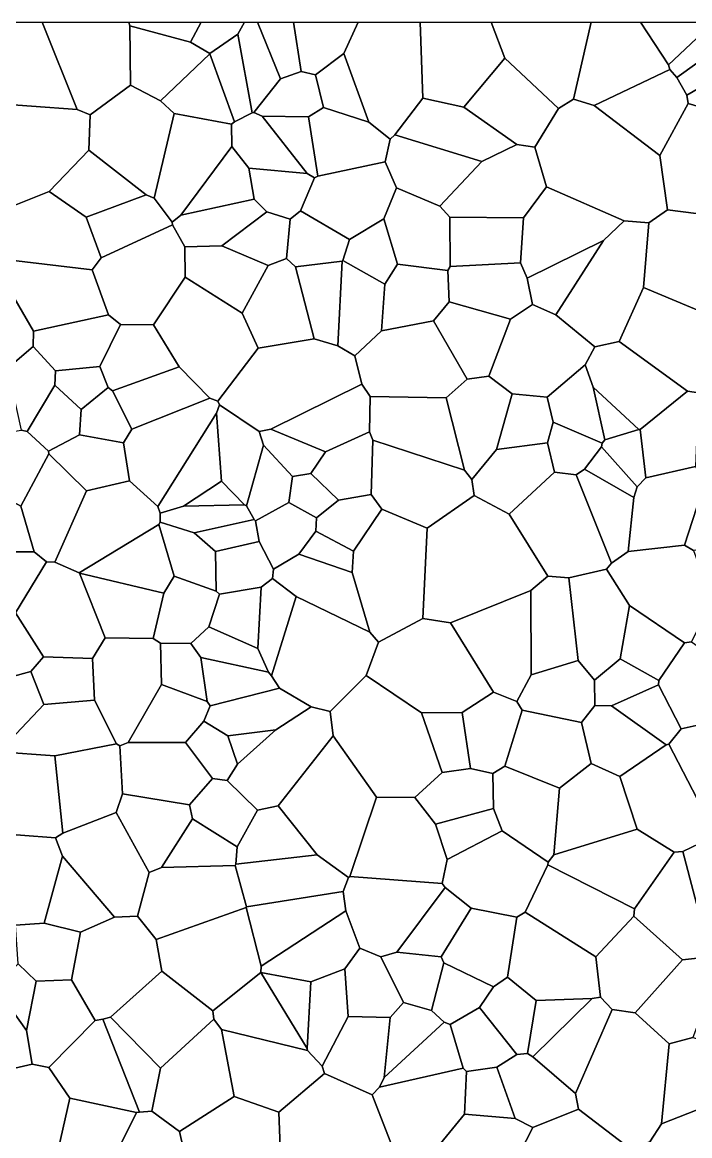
# Model space of a CAD drawing. Header units: metres. Extents: x 0 to 500, y 0 to 500.
# Drawn here: x 212.9 to 348.5, y 273.9 to 500 of the extents above; entities that cross this region are included whole.
import ezdxf

# ---------------------------------------------------------------- set-up
doc = ezdxf.new("R2010")
doc.units = ezdxf.units.M
doc.layers.add('Ferrite', color=7, linetype='Continuous')
doc.layers.add('Martensite', color=8, linetype='Continuous')

msp = doc.modelspace()

# ---------------------------------------------------------------- linework, layer by layer
at = {"layer": 'Ferrite'}
for points in [[(256.73, 497.61), (251.04, 493.68), (247.13, 495.99), (249.29, 500), (258.09, 500), (256.73, 497.61)], [(269.57, 490.01), (265.38, 488.52), (260.73, 500), (268.03, 500), (269.57, 490.01)], [(345.94, 488.78), (344.48, 490.4), (344.2, 491.34), (352.22, 498.85), (354.54, 494.95), (345.94, 488.78)], [(302.65, 482.76), (310.97, 492.71), (321.89, 482.52), (317.05, 474.62), (313.39, 475.17), (302.65, 482.76)], [(348.2, 483.5), (342.44, 472.91), (329.14, 483.1), (344.48, 490.4), (345.94, 488.78), (347.94, 485.17), (348.2, 483.5)], [(288.6, 477.13), (294.28, 484.6), (302.65, 482.76), (313.39, 475.17), (306.27, 471.69), (288.6, 477.13)], [(362.53, 467.43), (356.23, 460.36), (344.02, 461.89), (342.44, 472.91), (348.2, 483.5), (361.94, 479.46), (362.53, 467.43)], [(239.73, 464.26), (243.77, 481.47), (255.46, 479.29), (255.52, 474.75), (245.12, 460.85), (243.4, 459.43), (239.73, 464.26)], [(314.12, 451.17), (314.76, 460.3), (319.42, 466.55), (335.2, 459.69), (331.03, 455.68), (315.53, 448.04), (314.12, 451.17)], [(239.73, 464.26), (243.4, 459.43), (243.43, 458.84), (228.98, 452.17), (225.93, 460.42), (238.13, 464.96), (239.73, 464.26)], [(262.91, 450.61), (253.46, 454.57), (262.58, 461.49), (267.35, 460), (266.58, 452), (262.91, 450.61)], [(339.17, 446.16), (340.19, 459.27), (344.02, 461.89), (356.23, 460.36), (362.02, 450.88), (360.39, 440.12), (358.22, 438.12), (339.17, 446.16)], [(210.58, 451.66), (227.14, 449.73), (230.46, 440.58), (215.19, 437.26), (209.01, 448.04), (210.58, 451.66)], [(285.91, 437.33), (286.59, 446.78), (289.15, 450.89), (299.4, 449.61), (299.64, 443.2), (296.47, 439.37), (285.91, 437.33)], [(312.09, 439.71), (299.64, 443.2), (299.4, 449.61), (299.89, 450.39), (314.12, 451.17), (315.53, 448.04), (316.59, 442.66), (312.09, 439.71)], [(307.74, 428.13), (312.09, 439.71), (316.59, 442.66), (321.31, 440.57), (329.28, 434.05), (327.29, 430.46), (319.59, 423.83), (312.48, 424.52), (307.74, 428.13)], [(219.67, 429.21), (219.56, 426.29), (213.91, 416.88), (212.76, 417.15), (210.01, 429.75), (215.16, 434.12), (219.67, 429.21)], [(235.16, 417.37), (231.23, 425.17), (244.78, 430.01), (251, 423.65), (235.16, 417.37)], [(328.92, 425.91), (338.21, 417.26), (331.29, 415.18), (328.92, 425.91)], [(283.48, 416.83), (283.58, 423.97), (299.02, 423.75), (302.76, 409.03), (284.12, 415.16), (283.48, 416.83)], [(253.43, 406.82), (245.65, 401.74), (240.92, 400.33), (240.47, 401.64), (252.4, 420.61), (253.43, 406.82)], [(267.85, 407.75), (267.05, 402.46), (260.3, 398.77), (260.01, 399.03), (258.51, 401.79), (261.93, 414.11), (267.85, 407.75)], [(337.85, 405.62), (337.15, 403.51), (327.13, 409.27), (330.6, 413.75), (337.85, 405.62)], [(234.73, 406.86), (240.47, 401.64), (240.92, 400.33), (240.92, 398.5), (240.7, 398), (224.51, 388.19), (219.53, 390.36), (225.95, 404.82), (234.73, 406.86)], [(349.28, 392.75), (347.44, 393.8), (351.59, 406.51), (366.37, 405.1), (365.78, 399.92), (351.82, 393.05), (349.28, 392.75)], [(285.95, 401.14), (295.2, 397.24), (294.3, 378.93), (285.32, 374.09), (283.57, 376.12), (279.97, 388.25), (280.2, 392.58), (285.95, 401.14)], [(224.56, 388.1), (224.51, 388.19), (240.7, 398), (243.81, 387.48), (241.69, 384.06), (224.56, 388.1)], [(353.04, 382.66), (348.86, 374.15), (347.44, 373.99), (336.26, 381.53), (331.61, 388.96), (332.64, 390.15), (336.01, 392.51), (347.44, 393.8), (349.28, 392.75), (353.04, 382.66)], [(263.99, 388.9), (269.11, 392), (279.97, 388.25), (283.57, 376.12), (268.56, 383.41), (263.73, 387.03), (263.99, 388.9)], [(263.73, 387.03), (268.56, 383.41), (263.59, 367.25), (262.97, 368.01), (260.81, 372.79), (261.49, 385.25), (263.73, 387.03)], [(247.14, 373.84), (249.23, 370.97), (250.51, 362.08), (241.2, 365.53), (240.99, 373.88), (247.14, 373.84)], [(314.5, 360.31), (313.42, 362.08), (316.34, 367.49), (325.86, 370.37), (329.17, 366.38), (329.28, 361.25), (326.52, 357.77), (314.5, 360.31)], [(344.27, 353.39), (343.72, 353.24), (332.63, 361.18), (342.18, 365.42), (346.79, 356.51), (344.27, 353.39)], [(310.97, 348.95), (314.5, 360.31), (326.52, 357.77), (328.53, 349.48), (322.07, 344.44), (310.97, 348.95)], [(254.71, 355.11), (264.42, 356.33), (256.67, 349.35), (254.71, 355.11)], [(284.91, 342.59), (279.45, 326.53), (279.21, 326.33), (272.83, 330.92), (264.92, 340.86), (276.08, 355.05), (284.91, 342.59)], [(204.35, 336.24), (204.17, 336.4), (205.26, 350.23), (206.52, 351.42), (208.15, 351.83), (219.56, 350.99), (221.15, 335.33), (219.65, 334.39), (205.42, 335.43), (204.35, 336.24)], [(260.7, 339.96), (256.59, 332.52), (247.52, 338.21), (246.89, 341.08), (251.55, 346.41), (254.57, 345.98), (260.7, 339.96)], [(298.82, 324.25), (298.26, 325.08), (299.28, 329.99), (310.45, 335.81), (319.77, 329.42), (319.73, 328.9), (315.07, 319.26), (313.42, 318.27), (304.12, 320.05), (298.82, 324.25)], [(231.66, 318.27), (224.75, 315.21), (217.35, 317.03), (221.09, 330.62), (231.66, 318.27)], [(319.73, 328.9), (337.3, 319.96), (337.16, 318.45), (329.47, 310.18), (315.07, 319.26), (319.73, 328.9)], [(289.04, 311.17), (285.79, 310.2), (281.5, 311.93), (278.67, 319.51), (278.15, 323.44), (279.21, 326.33), (279.45, 326.53), (298.26, 325.08), (298.82, 324.25), (289.04, 311.17)], [(261.36, 307.02), (251.65, 299.25), (241.31, 307.3), (240.15, 313.72), (258.39, 320.2), (261.43, 308.27), (261.36, 307.02)], [(313.42, 318.27), (311.52, 306.04), (308.63, 304.12), (298.55, 308.98), (298, 310.21), (304.12, 320.05), (313.42, 318.27)], [(213.79, 295.22), (207.41, 304.11), (212.09, 308.74), (215.75, 305.22), (213.79, 295.22)], [(273.85, 288.02), (270.88, 291.19), (270.8, 291.56), (271.54, 305.14), (278.46, 307.79), (279.16, 298.07), (273.85, 288.02)], [(317.34, 301.31), (328.7, 301.75), (316.67, 289.86), (315.57, 290.57), (317.34, 301.31)], [(325.94, 279.27), (325.29, 282.45), (332.75, 299.51), (337.43, 298.85), (344.35, 292.52), (342.78, 276.29), (340.41, 272.62), (336.27, 271.32), (325.94, 279.27)], [(227.72, 297.27), (229.26, 297.52), (236.73, 278.65), (236.1, 278.55), (222.59, 281.52), (218.32, 287.71), (227.72, 297.27)], [(265.03, 278.63), (256, 281.8), (253.42, 295.46), (270.88, 291.19), (273.85, 288.02), (274.32, 286.48), (265.03, 278.63)], [(367.34, 285.9), (342.78, 276.29), (344.35, 292.52), (349.15, 293.82), (366.64, 289.11), (367.34, 285.9)], [(236.1, 278.55), (229.63, 265.54), (220.19, 270.97), (222.59, 281.52), (236.1, 278.55)], [(312.63, 267.78), (316.68, 275.55), (325.94, 279.27), (336.27, 271.32), (335.32, 268.95), (330.86, 264.74), (314.4, 263.72), (313.36, 264.85), (312.63, 267.78)]]:
    msp.add_lwpolyline(points, close=True, dxfattribs=at)
at = {"layer": 'Martensite'}
for points in [[(205.21, 484.05), (204.3, 488.17), (208.63, 500), (216.97, 500), (224.11, 482.29), (205.47, 483.65), (205.21, 484.05)], [(234.8, 499.25), (234.91, 487.24), (226.71, 481.19), (224.11, 482.29), (216.97, 500), (234.6, 500), (234.8, 499.25)], [(247.13, 495.99), (234.8, 499.25), (234.6, 500), (249.29, 500), (247.13, 495.99)], [(256.73, 497.61), (258.09, 500), (260.73, 500), (265.38, 488.52), (259.94, 481.68), (259.65, 481.64), (256.73, 497.61)], [(278.26, 493.65), (272.48, 489.34), (269.57, 490.01), (268.03, 500), (281.15, 500), (278.26, 493.65)], [(281.15, 500), (293.73, 500), (294.28, 484.6), (288.6, 477.13), (287.7, 476.28), (283.36, 479.68), (278.26, 493.65), (281.15, 500)], [(310.97, 492.71), (302.65, 482.76), (294.28, 484.6), (293.73, 500), (308.17, 500), (310.97, 492.71)], [(324.91, 484.41), (321.89, 482.52), (310.97, 492.71), (308.17, 500), (328.52, 500), (324.91, 484.41)], [(329.14, 483.1), (324.91, 484.41), (328.52, 500), (338.54, 500), (344.2, 491.34), (344.48, 490.4), (329.14, 483.1)], [(352.22, 498.85), (344.2, 491.34), (338.54, 500), (352.28, 500), (352.22, 498.85)], [(234.91, 487.24), (234.8, 499.25), (247.13, 495.99), (251.04, 493.68), (251.01, 493.59), (241.04, 484.06), (234.91, 487.24)], [(251.04, 493.68), (256.73, 497.61), (259.65, 481.64), (256.03, 479.77), (251.01, 493.59), (251.04, 493.68)], [(243.77, 481.47), (241.04, 484.06), (251.01, 493.59), (256.03, 479.77), (255.46, 479.29), (243.77, 481.47)], [(283.36, 479.68), (274.13, 482.69), (272.48, 489.34), (278.26, 493.65), (283.36, 479.68)], [(347.94, 485.17), (345.94, 488.78), (354.54, 494.95), (360.31, 492.39), (347.94, 485.17)], [(360.75, 492.41), (366.06, 486.13), (366.19, 485.75), (361.94, 479.46), (348.2, 483.5), (347.94, 485.17), (360.31, 492.39), (360.75, 492.41)], [(259.94, 481.68), (265.38, 488.52), (269.57, 490.01), (272.48, 489.34), (274.13, 482.69), (271.07, 480.79), (261.63, 480.96), (259.94, 481.68)], [(226.71, 481.19), (234.91, 487.24), (241.04, 484.06), (243.77, 481.47), (239.73, 464.26), (238.13, 464.96), (226.46, 474.03), (226.71, 481.19)], [(340.19, 459.27), (335.2, 459.69), (319.42, 466.55), (317.05, 474.62), (321.89, 482.52), (324.91, 484.41), (329.14, 483.1), (342.44, 472.91), (344.02, 461.89), (340.19, 459.27)], [(218.4, 465.63), (209.57, 462.13), (209.14, 462.53), (205.48, 475.07), (205.47, 483.65), (224.11, 482.29), (226.71, 481.19), (226.46, 474.03), (218.4, 465.63)], [(256.03, 479.77), (259.65, 481.64), (259.94, 481.68), (261.63, 480.96), (270.79, 469.29), (258.96, 470.34), (255.52, 474.75), (255.46, 479.29), (256.03, 479.77)], [(271.07, 480.79), (274.13, 482.69), (283.36, 479.68), (287.7, 476.28), (286.64, 471.68), (272.99, 468.77), (271.07, 480.79)], [(270.79, 469.29), (261.63, 480.96), (271.07, 480.79), (272.99, 468.77), (272.29, 468.39), (270.79, 469.29)], [(286.64, 471.68), (287.7, 476.28), (288.6, 477.13), (306.27, 471.69), (297.79, 462.67), (288.96, 466.37), (286.64, 471.68)], [(313.39, 475.17), (317.05, 474.62), (319.42, 466.55), (314.76, 460.3), (299.76, 460.39), (297.79, 462.67), (306.27, 471.69), (313.39, 475.17)], [(238.13, 464.96), (225.93, 460.42), (218.4, 465.63), (226.46, 474.03), (238.13, 464.96)], [(255.52, 474.75), (258.96, 470.34), (260.02, 464.07), (245.12, 460.85), (255.52, 474.75)], [(272.99, 468.77), (286.64, 471.68), (288.96, 466.37), (286.35, 460.1), (279.43, 455.87), (269.44, 461.7), (272.29, 468.39), (272.99, 468.77)], [(269.44, 461.7), (267.35, 460), (262.58, 461.49), (260.02, 464.07), (258.96, 470.34), (270.79, 469.29), (272.29, 468.39), (269.44, 461.7)], [(297.79, 462.67), (299.76, 460.39), (299.89, 450.39), (299.4, 449.61), (289.15, 450.89), (286.35, 460.1), (288.96, 466.37), (297.79, 462.67)], [(225.93, 460.42), (228.98, 452.17), (227.14, 449.73), (210.58, 451.66), (209.57, 462.13), (218.4, 465.63), (225.93, 460.42)], [(245.12, 460.85), (260.02, 464.07), (262.58, 461.49), (253.46, 454.57), (245.93, 454.42), (243.43, 458.84), (243.4, 459.43), (245.12, 460.85)], [(266.58, 452), (267.35, 460), (269.44, 461.7), (279.43, 455.87), (278.04, 451.59), (277.94, 451.5), (268.41, 450.34), (266.58, 452)], [(289.15, 450.89), (286.59, 446.78), (278.04, 451.59), (279.43, 455.87), (286.35, 460.1), (289.15, 450.89)], [(299.76, 460.39), (314.76, 460.3), (314.12, 451.17), (299.89, 450.39), (299.76, 460.39)], [(321.31, 440.57), (331.03, 455.68), (335.2, 459.69), (340.19, 459.27), (339.17, 446.16), (334.22, 435.17), (329.28, 434.05), (321.31, 440.57)], [(228.98, 452.17), (243.43, 458.84), (245.93, 454.42), (246.05, 448.23), (239.62, 438.58), (232.91, 438.61), (230.46, 440.58), (227.14, 449.73), (228.98, 452.17)], [(245.93, 454.42), (253.46, 454.57), (262.91, 450.61), (257.59, 440.94), (246.05, 448.23), (245.93, 454.42)], [(315.53, 448.04), (331.03, 455.68), (321.31, 440.57), (316.59, 442.66), (315.53, 448.04)], [(272.24, 435.73), (260.84, 433.81), (257.59, 440.94), (262.91, 450.61), (266.58, 452), (268.41, 450.34), (272.24, 435.73)], [(277.94, 451.5), (277.03, 434.28), (272.24, 435.73), (268.41, 450.34), (277.94, 451.5)], [(277.94, 451.5), (278.04, 451.59), (286.59, 446.78), (285.91, 437.33), (280.49, 432.25), (277.03, 434.28), (277.94, 451.5)], [(205.05, 446.14), (209.01, 448.04), (215.19, 437.26), (215.16, 434.12), (210.01, 429.75), (201.42, 428.38), (201.22, 428.69), (200.93, 442.87), (205.05, 446.14)], [(244.78, 430.01), (239.62, 438.58), (246.05, 448.23), (257.59, 440.94), (260.84, 433.81), (252.65, 423.05), (251, 423.65), (244.78, 430.01)], [(339.17, 446.16), (358.22, 438.12), (350.92, 424.97), (350.28, 424.72), (348.07, 425.11), (334.22, 435.17), (339.17, 446.16)], [(303.34, 427.52), (296.47, 439.37), (299.64, 443.2), (312.09, 439.71), (307.74, 428.13), (303.34, 427.52)], [(230.46, 440.58), (232.91, 438.61), (228.71, 430.1), (219.67, 429.21), (215.16, 434.12), (215.19, 437.26), (230.46, 440.58)], [(299.02, 423.75), (283.58, 423.97), (281.93, 426.48), (280.49, 432.25), (285.91, 437.33), (296.47, 439.37), (303.34, 427.52), (299.02, 423.75)], [(228.71, 430.1), (232.91, 438.61), (239.62, 438.58), (244.78, 430.01), (231.23, 425.17), (230.38, 425.84), (228.71, 430.1)], [(277.03, 434.28), (280.49, 432.25), (281.93, 426.48), (263.45, 417.38), (261.03, 416.92), (252.99, 422.28), (252.65, 423.05), (260.84, 433.81), (272.24, 435.73), (277.03, 434.28)], [(327.29, 430.46), (329.28, 434.05), (334.22, 435.17), (348.07, 425.11), (338.46, 417.3), (338.21, 417.26), (328.92, 425.91), (327.29, 430.46)], [(228.71, 430.1), (230.38, 425.84), (224.92, 421.33), (219.56, 426.29), (219.67, 429.21), (228.71, 430.1)], [(330.75, 414.55), (320.76, 418.75), (319.59, 423.83), (327.29, 430.46), (328.92, 425.91), (331.29, 415.18), (330.75, 414.55)], [(309.25, 413.25), (304.25, 407.11), (302.76, 409.03), (299.02, 423.75), (303.34, 427.52), (307.74, 428.13), (312.48, 424.52), (309.25, 413.25)], [(224.92, 421.33), (224.57, 416.19), (218.25, 412.9), (213.91, 416.88), (219.56, 426.29), (224.92, 421.33)], [(230.38, 425.84), (231.23, 425.17), (235.16, 417.37), (233.49, 414.6), (224.57, 416.19), (224.92, 421.33), (230.38, 425.84)], [(263.45, 417.38), (281.93, 426.48), (283.58, 423.97), (283.48, 416.83), (274.52, 412.79), (263.45, 417.38)], [(252.65, 423.05), (252.99, 422.28), (252.4, 420.61), (240.47, 401.64), (234.73, 406.86), (233.49, 414.6), (235.16, 417.37), (251, 423.65), (252.65, 423.05)], [(319.59, 423.83), (320.76, 418.75), (319.64, 414.56), (309.25, 413.25), (312.48, 424.52), (319.59, 423.83)], [(348.07, 425.11), (350.28, 424.72), (349.71, 409.79), (339.62, 407.51), (338.46, 417.3), (348.07, 425.11)], [(261.93, 414.11), (258.51, 401.79), (258.1, 401.99), (253.43, 406.82), (252.4, 420.61), (252.99, 422.28), (261.03, 416.92), (261.93, 414.11)], [(327.13, 409.27), (325.43, 408.08), (321.06, 408.62), (319.64, 414.56), (320.76, 418.75), (330.75, 414.55), (330.6, 413.75), (327.13, 409.27)], [(202.49, 415.58), (212.76, 417.15), (213.91, 416.88), (218.25, 412.9), (218.3, 412.32), (212.62, 401.71), (202.24, 407.35), (202.21, 414.22), (202.49, 415.58)], [(233.49, 414.6), (234.73, 406.86), (225.95, 404.82), (218.3, 412.32), (218.25, 412.9), (224.57, 416.19), (233.49, 414.6)], [(271.56, 408.37), (267.85, 407.75), (261.93, 414.11), (261.03, 416.92), (263.45, 417.38), (274.52, 412.79), (271.56, 408.37)], [(277.18, 402.97), (271.56, 408.37), (274.52, 412.79), (283.48, 416.83), (284.12, 415.16), (283.78, 404.1), (277.18, 402.97)], [(338.21, 417.26), (338.46, 417.3), (339.62, 407.51), (337.85, 405.62), (330.6, 413.75), (330.75, 414.55), (331.29, 415.18), (338.21, 417.26)], [(284.12, 415.16), (302.76, 409.03), (304.25, 407.11), (304.73, 403.9), (295.2, 397.24), (285.95, 401.14), (283.78, 404.1), (284.12, 415.16)], [(309.25, 413.25), (319.64, 414.56), (321.06, 408.62), (311.83, 400.12), (304.73, 403.9), (304.25, 407.11), (309.25, 413.25)], [(218.3, 412.32), (225.95, 404.82), (219.53, 390.36), (217.82, 390.42), (215.32, 392.43), (212.62, 401.71), (218.3, 412.32)], [(339.62, 407.51), (349.71, 409.79), (351.59, 406.51), (347.44, 393.8), (336.01, 392.51), (337.15, 403.51), (337.85, 405.62), (339.62, 407.51)], [(212.62, 401.71), (215.32, 392.43), (206.05, 392.44), (196.12, 398.86), (196.24, 400.41), (202.24, 407.35), (212.62, 401.71)], [(272.7, 399.34), (267.05, 402.46), (267.85, 407.75), (271.56, 408.37), (277.18, 402.97), (272.7, 399.34)], [(324, 387.14), (319.67, 387.53), (311.83, 400.12), (321.06, 408.62), (325.43, 408.08), (332.64, 390.15), (331.61, 388.96), (324, 387.14)], [(337.15, 403.51), (336.01, 392.51), (332.64, 390.15), (325.43, 408.08), (327.13, 409.27), (337.15, 403.51)], [(245.65, 401.74), (253.43, 406.82), (258.1, 401.99), (245.65, 401.74)], [(285.95, 401.14), (280.2, 392.58), (272.57, 396.63), (272.7, 399.34), (277.18, 402.97), (283.78, 404.1), (285.95, 401.14)], [(295.2, 397.24), (304.73, 403.9), (311.83, 400.12), (319.67, 387.53), (316.26, 384.59), (299.9, 378.04), (294.3, 378.93), (295.2, 397.24)], [(258.51, 401.79), (260.01, 399.03), (247.88, 396.31), (240.92, 398.5), (240.92, 400.33), (245.65, 401.74), (258.1, 401.99), (258.51, 401.79)], [(261.04, 394.55), (260.3, 398.77), (267.05, 402.46), (272.7, 399.34), (272.57, 396.63), (269.11, 392), (263.99, 388.9), (261.04, 394.55)], [(243.81, 387.48), (240.7, 398), (240.92, 398.5), (247.88, 396.31), (252.19, 392.51), (252.3, 384.43), (243.81, 387.48)], [(247.88, 396.31), (260.01, 399.03), (260.3, 398.77), (261.04, 394.55), (252.19, 392.51), (247.88, 396.31)], [(280.2, 392.58), (279.97, 388.25), (269.11, 392), (272.57, 396.63), (280.2, 392.58)], [(252.3, 384.43), (252.19, 392.51), (261.04, 394.55), (263.99, 388.9), (263.73, 387.03), (261.49, 385.25), (252.98, 383.84), (252.3, 384.43)], [(199.28, 384.47), (206.05, 392.44), (215.32, 392.43), (217.82, 390.42), (211.53, 380.05), (207.88, 378.38), (204.78, 379.23), (199.28, 384.47)], [(211.53, 380.05), (217.82, 390.42), (219.53, 390.36), (224.51, 388.19), (224.56, 388.1), (229.76, 374.95), (227.17, 370.77), (217.27, 371.12), (211.53, 380.05)], [(336.26, 381.53), (334.41, 370.72), (329.17, 366.38), (325.86, 370.37), (324, 387.14), (331.61, 388.96), (336.26, 381.53)], [(239.55, 374.86), (229.76, 374.95), (224.56, 388.1), (241.69, 384.06), (239.55, 374.86)], [(250.85, 377.25), (247.14, 373.84), (240.99, 373.88), (239.55, 374.86), (241.69, 384.06), (243.81, 387.48), (252.3, 384.43), (252.98, 383.84), (250.85, 377.25)], [(325.86, 370.37), (316.34, 367.49), (316.26, 384.59), (319.67, 387.53), (324, 387.14), (325.86, 370.37)], [(261.49, 385.25), (260.81, 372.79), (250.85, 377.25), (252.98, 383.84), (261.49, 385.25)], [(316.26, 384.59), (316.34, 367.49), (313.42, 362.08), (308.68, 363.96), (299.9, 378.04), (316.26, 384.59)], [(268.56, 383.41), (283.57, 376.12), (285.32, 374.09), (282.78, 367.32), (275.48, 360.03), (271.61, 360.94), (265.17, 364.73), (263.59, 367.25), (268.56, 383.41)], [(206.94, 366.03), (205.56, 367.96), (207.88, 378.38), (211.53, 380.05), (217.27, 371.12), (214.69, 368.15), (206.94, 366.03)], [(347.44, 373.99), (342.28, 366.29), (334.41, 370.72), (336.26, 381.53), (347.44, 373.99)], [(294.04, 359.78), (282.78, 367.32), (285.32, 374.09), (294.3, 378.93), (299.9, 378.04), (308.68, 363.96), (302.32, 359.85), (294.04, 359.78)], [(249.23, 370.97), (247.14, 373.84), (250.85, 377.25), (260.81, 372.79), (262.97, 368.01), (249.23, 370.97)], [(227.17, 370.77), (229.76, 374.95), (239.55, 374.86), (240.99, 373.88), (241.2, 365.53), (234.46, 353.73), (232.76, 353.03), (232.08, 353.48), (227.6, 362.3), (227.17, 370.77)], [(346.79, 356.51), (342.18, 365.42), (342.28, 366.29), (347.44, 373.99), (348.86, 374.15), (355.97, 369.16), (351.05, 357.45), (346.79, 356.51)], [(217.27, 371.12), (227.17, 370.77), (227.6, 362.3), (217.34, 361.41), (214.69, 368.15), (217.27, 371.12)], [(263.59, 367.25), (265.17, 364.73), (251.13, 361.16), (250.51, 362.08), (249.23, 370.97), (262.97, 368.01), (263.59, 367.25)], [(342.28, 366.29), (342.18, 365.42), (332.63, 361.18), (329.28, 361.25), (329.17, 366.38), (334.41, 370.72), (342.28, 366.29)], [(217.34, 361.41), (208.15, 351.83), (206.52, 351.42), (206.94, 366.03), (214.69, 368.15), (217.34, 361.41)], [(298.25, 347.6), (292.67, 342.57), (284.91, 342.59), (276.08, 355.05), (275.48, 360.03), (282.78, 367.32), (294.04, 359.78), (298.25, 347.6)], [(241.2, 365.53), (250.51, 362.08), (251.13, 361.16), (249.83, 358.03), (246.08, 353.71), (234.46, 353.73), (241.2, 365.53)], [(249.83, 358.03), (251.13, 361.16), (265.17, 364.73), (271.61, 360.94), (264.42, 356.33), (254.71, 355.11), (249.83, 358.03)], [(227.6, 362.3), (232.08, 353.48), (219.56, 350.99), (208.15, 351.83), (217.34, 361.41), (227.6, 362.3)], [(308.68, 363.96), (313.42, 362.08), (314.5, 360.31), (310.97, 348.95), (308.56, 347.42), (303.97, 348.44), (302.32, 359.85), (308.68, 363.96)], [(264.42, 356.33), (271.61, 360.94), (275.48, 360.03), (276.08, 355.05), (264.92, 340.86), (260.7, 339.96), (254.57, 345.98), (256.67, 349.35), (264.42, 356.33)], [(303.97, 348.44), (298.25, 347.6), (294.04, 359.78), (302.32, 359.85), (303.97, 348.44)], [(326.52, 357.77), (329.28, 361.25), (332.63, 361.18), (343.72, 353.24), (334.31, 346.81), (328.53, 349.48), (326.52, 357.77)], [(254.57, 345.98), (251.55, 346.41), (246.08, 353.71), (249.83, 358.03), (254.71, 355.11), (256.67, 349.35), (254.57, 345.98)], [(364.71, 345.22), (364.65, 342.58), (362.44, 339.48), (355.68, 334.97), (353.93, 334.81), (344.27, 353.39), (346.79, 356.51), (351.05, 357.45), (362.9, 350.92), (364.71, 345.22)], [(232.76, 353.03), (233.32, 343.27), (231.99, 339.49), (221.15, 335.33), (219.56, 350.99), (232.08, 353.48), (232.76, 353.03)], [(234.46, 353.73), (246.08, 353.71), (251.55, 346.41), (246.89, 341.08), (233.32, 343.27), (232.76, 353.03), (234.46, 353.73)], [(345.4, 331.42), (337.85, 336.15), (334.31, 346.81), (343.72, 353.24), (344.27, 353.39), (353.93, 334.81), (347.15, 331.62), (345.4, 331.42)], [(308.56, 347.42), (308.69, 340.33), (296.91, 337.15), (292.67, 342.57), (298.25, 347.6), (303.97, 348.44), (308.56, 347.42)], [(320.93, 330.91), (319.77, 329.42), (310.45, 335.81), (308.69, 340.33), (308.56, 347.42), (310.97, 348.95), (322.07, 344.44), (320.93, 330.91)], [(328.53, 349.48), (334.31, 346.81), (337.85, 336.15), (320.93, 330.91), (322.07, 344.44), (328.53, 349.48)], [(241.21, 328.35), (238.73, 327.3), (231.99, 339.49), (233.32, 343.27), (246.89, 341.08), (247.52, 338.21), (241.21, 328.35)], [(296.91, 337.15), (299.28, 329.99), (298.26, 325.08), (279.45, 326.53), (284.91, 342.59), (292.67, 342.57), (296.91, 337.15)], [(219.65, 334.39), (221.15, 335.33), (231.99, 339.49), (238.73, 327.3), (236.36, 318.44), (231.66, 318.27), (221.09, 330.62), (219.65, 334.39)], [(264.92, 340.86), (272.83, 330.92), (256.28, 329.04), (256.59, 332.52), (260.7, 339.96), (264.92, 340.86)], [(310.45, 335.81), (299.28, 329.99), (296.91, 337.15), (308.69, 340.33), (310.45, 335.81)], [(256.59, 332.52), (256.28, 329.04), (256.18, 328.76), (241.21, 328.35), (247.52, 338.21), (256.59, 332.52)], [(219.65, 334.39), (221.09, 330.62), (217.35, 317.03), (211.57, 316.6), (210.03, 317.63), (205.42, 335.43), (219.65, 334.39)], [(319.77, 329.42), (320.93, 330.91), (337.85, 336.15), (345.4, 331.42), (337.3, 319.96), (319.73, 328.9), (319.77, 329.42)], [(353.93, 334.81), (355.68, 334.97), (363.02, 318.99), (359.15, 312.79), (352.36, 311.76), (347.15, 331.62), (353.93, 334.81)], [(279.21, 326.33), (278.15, 323.44), (258.45, 320.33), (256.18, 328.76), (256.28, 329.04), (272.83, 330.92), (279.21, 326.33)], [(337.3, 319.96), (345.4, 331.42), (347.15, 331.62), (352.36, 311.76), (350.1, 309.9), (347.09, 309.6), (337.16, 318.45), (337.3, 319.96)], [(256.18, 328.76), (258.45, 320.33), (258.39, 320.2), (240.15, 313.72), (236.36, 318.44), (238.73, 327.3), (241.21, 328.35), (256.18, 328.76)], [(258.39, 320.2), (258.45, 320.33), (278.15, 323.44), (278.67, 319.51), (261.43, 308.27), (258.39, 320.2)], [(298, 310.21), (289.04, 311.17), (298.82, 324.25), (304.12, 320.05), (298, 310.21)], [(261.4, 307), (261.36, 307.02), (261.43, 308.27), (278.67, 319.51), (281.5, 311.93), (278.46, 307.79), (271.54, 305.14), (261.4, 307)], [(311.52, 306.04), (313.42, 318.27), (315.07, 319.26), (329.47, 310.18), (330.43, 301.99), (328.7, 301.75), (317.34, 301.31), (311.52, 306.04)], [(212.09, 308.74), (211.57, 316.6), (217.35, 317.03), (224.75, 315.21), (222.96, 305.53), (215.75, 305.22), (212.09, 308.74)], [(222.96, 305.53), (224.75, 315.21), (231.66, 318.27), (236.36, 318.44), (240.15, 313.72), (241.31, 307.3), (230.84, 297.94), (229.26, 297.52), (227.72, 297.27), (222.96, 305.53)], [(347.09, 309.6), (337.43, 298.85), (332.75, 299.51), (330.43, 301.99), (329.47, 310.18), (337.16, 318.45), (347.09, 309.6)], [(290.38, 300.95), (287.69, 297.86), (279.16, 298.07), (278.46, 307.79), (281.5, 311.93), (285.79, 310.2), (290.38, 300.95)], [(298.55, 308.98), (296.09, 299.29), (290.38, 300.95), (285.79, 310.2), (289.04, 311.17), (298, 310.21), (298.55, 308.98)], [(352.55, 302.78), (349.15, 293.82), (344.35, 292.52), (337.43, 298.85), (347.09, 309.6), (350.1, 309.9), (352.55, 302.78)], [(299.85, 296.47), (298.62, 296.9), (296.09, 299.29), (298.55, 308.98), (308.63, 304.12), (305.81, 299.92), (299.85, 296.47)], [(213.79, 295.22), (215.75, 305.22), (222.96, 305.53), (227.72, 297.27), (218.32, 287.71), (214.92, 288.4), (213.79, 295.22)], [(230.84, 297.94), (241.31, 307.3), (251.65, 299.25), (251.86, 297.53), (241.02, 287.58), (230.84, 297.94)], [(270.8, 291.56), (270.88, 291.19), (253.42, 295.46), (251.86, 297.53), (251.65, 299.25), (261.36, 307.02), (261.4, 307), (270.8, 291.56)], [(270.8, 291.56), (261.4, 307), (271.54, 305.14), (270.8, 291.56)], [(305.81, 299.92), (308.63, 304.12), (311.52, 306.04), (317.34, 301.31), (315.57, 290.57), (313.41, 290.36), (305.81, 299.92)], [(209.65, 287.16), (202.65, 299.26), (205.42, 303.81), (207.41, 304.11), (213.79, 295.22), (214.92, 288.4), (209.65, 287.16)], [(298.62, 296.9), (286.42, 285.72), (287.69, 297.86), (290.38, 300.95), (296.09, 299.29), (298.62, 296.9)], [(316.67, 289.86), (328.7, 301.75), (330.43, 301.99), (332.75, 299.51), (325.29, 282.45), (316.67, 289.86)], [(299.85, 296.47), (305.81, 299.92), (313.41, 290.36), (309.34, 287.79), (303.19, 286.9), (302.52, 287.56), (299.85, 296.47)], [(236.73, 278.65), (229.26, 297.52), (230.84, 297.94), (241.02, 287.58), (239.25, 278.84), (236.73, 278.65)], [(239.25, 278.84), (241.02, 287.58), (251.86, 297.53), (253.42, 295.46), (256, 281.8), (244.86, 274.73), (239.25, 278.84)], [(284.04, 282.17), (274.32, 286.48), (273.85, 288.02), (279.16, 298.07), (287.69, 297.86), (286.42, 285.72), (285.5, 283.74), (284.04, 282.17)], [(286.42, 285.72), (298.62, 296.9), (299.85, 296.47), (302.52, 287.56), (285.5, 283.74), (286.42, 285.72)], [(315.57, 290.57), (316.67, 289.86), (325.29, 282.45), (325.94, 279.27), (316.68, 275.55), (313.05, 277.39), (309.34, 287.79), (313.41, 290.36), (315.57, 290.57)], [(218.32, 287.71), (222.59, 281.52), (220.19, 270.97), (212.03, 263.43), (200.11, 278.14), (203.63, 283.27), (209.65, 287.16), (214.92, 288.4), (218.32, 287.71)], [(302.52, 287.56), (303.19, 286.9), (302.74, 278.22), (296.68, 270.81), (293.3, 269.09), (288.15, 271.55), (284.04, 282.17), (285.5, 283.74), (302.52, 287.56)], [(309.34, 287.79), (313.05, 277.39), (302.74, 278.22), (303.19, 286.9), (309.34, 287.79)], [(288.15, 271.55), (275.25, 262.78), (268.72, 262.8), (265.4, 269.81), (265.03, 278.63), (274.32, 286.48), (284.04, 282.17), (288.15, 271.55)], [(340.41, 272.62), (342.78, 276.29), (367.34, 285.9), (367.58, 285.58), (368.93, 281.3), (355.63, 269.19), (349.5, 266.96), (340.41, 272.62)], [(256, 281.8), (265.03, 278.63), (265.4, 269.81), (246.25, 268.7), (244.86, 274.73), (256, 281.8)], [(236.1, 278.55), (236.73, 278.65), (239.25, 278.84), (244.86, 274.73), (246.25, 268.7), (246.15, 267.88), (230.71, 262.82), (229.63, 265.54), (236.1, 278.55)], [(313.05, 277.39), (316.68, 275.55), (312.63, 267.78), (296.68, 270.81), (302.74, 278.22), (313.05, 277.39)]]:
    msp.add_lwpolyline(points, close=True, dxfattribs=at)

doc.saveas('drawing.dxf')
